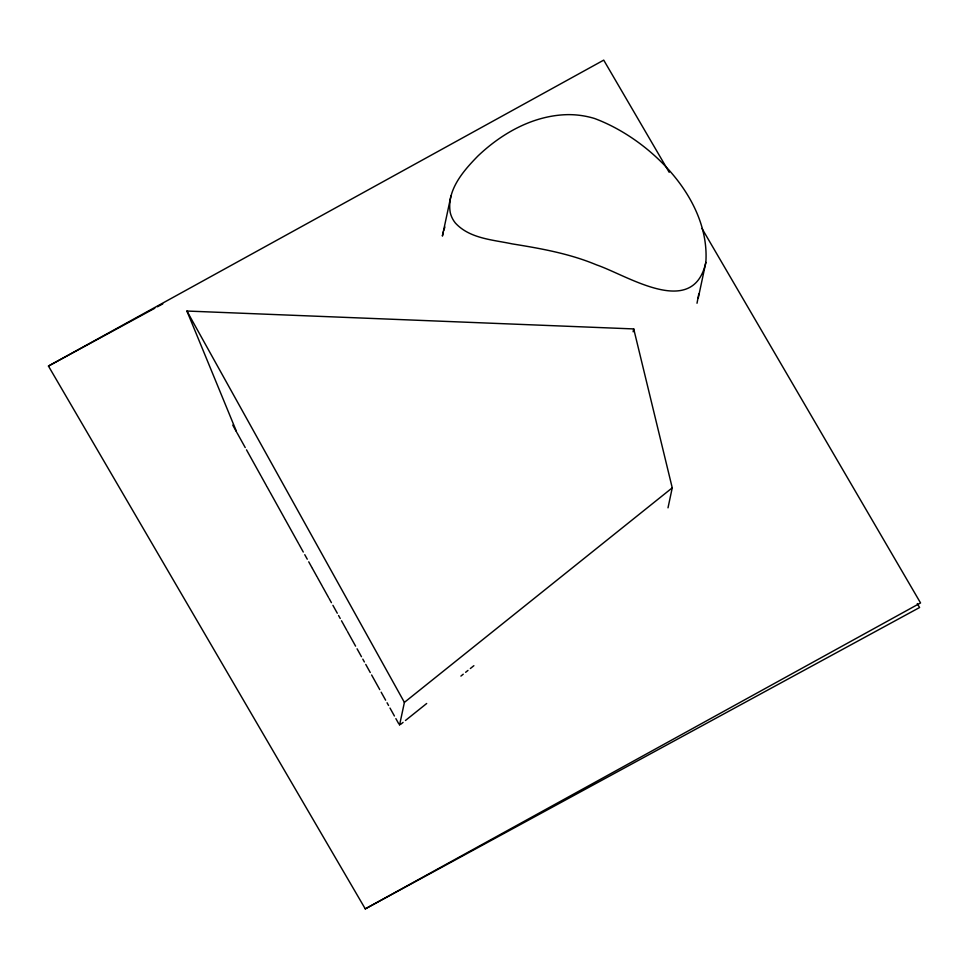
<?xml version="1.0" encoding="UTF-8"?>
<svg xmlns="http://www.w3.org/2000/svg" width="969" height="969" viewBox="0 0 969 969"><rect width="100%" height="100%" fill="white"/><g stroke="black" fill="none" stroke-linecap="round" stroke-linejoin="round"><path stroke-width="1.45" d="M697.014 303.249L698.806 293.837M705.844 262.405C710.265 198.936 650.187 139.1 594.433 118.448A86.532 83.928 12 0 0 567.955 114.633C533.822 115.214 502.208 132.886 477.971 155.961C463.364 170.847 446.418 190.178 450.258 212.659A26.647 25.848 12 0 0 455.369 223.027C469.686 238.64 492.664 239.731 512.129 243.873C540.787 248.476 569.639 253.612 596.553 264.888C627.767 275.559 693.21 319.407 705.844 262.405L698.261 298.052M450.936 195.992L442.385 236.073L443.366 231.639M399.543 725.224L404.4 702.38L672.244 487.843L633.726 328.927L186.92 311.037L236.448 431.423M633.12 331.773L633.726 328.927M668.004 507.841L672.244 487.843M443.741 230.501L444.88 227.049M400.718 724.279L403.08 722.389M405.442 720.5L426.687 703.494M460.905 676.083L463.255 674.194M465.617 672.304L467.979 670.415M470.34 668.525L473.877 665.691M917.292 603.59L919.581 607.515L365.277 908.874L48.45 366.064L603.723 60.126L669.216 172.337M365.277 908.874L920.55 602.936L701.968 228.454M48.45 366.064L154.786 308.239M157.45 306.798L162.768 303.903M186.92 311.037L404.4 702.38M232.754 425.112L236.424 431.726M236.969 432.695L245.242 447.593M246.489 449.822L260.673 475.355M261.133 476.179L266.548 485.929M266.996 486.717L269.491 491.222M269.927 491.986L284.922 518.984M285.298 519.663L298.476 543.379M298.888 544.106L303.285 552.039M304.763 554.68L307.27 559.198M308.736 561.826L312.103 567.895M312.393 568.415L316.79 576.325M317.251 577.149L322.653 586.863M323.125 587.735L328.503 597.413M329.012 598.309L331.434 602.682M332.9 605.31L337.297 613.22M338.556 615.497L340.228 618.488M341.5 620.778L346.817 630.347M347.374 631.364L355.599 646.166M357.064 648.794L361.461 656.703M362.806 659.126L364.392 661.972M365.749 664.407L370.255 672.522M371.624 674.993L379.775 689.649M381.168 692.181L385.626 700.187M387.055 702.755L388.557 705.456M389.986 708.036L394.419 716.006M395.873 718.623L398.816 723.916"/></g></svg>
